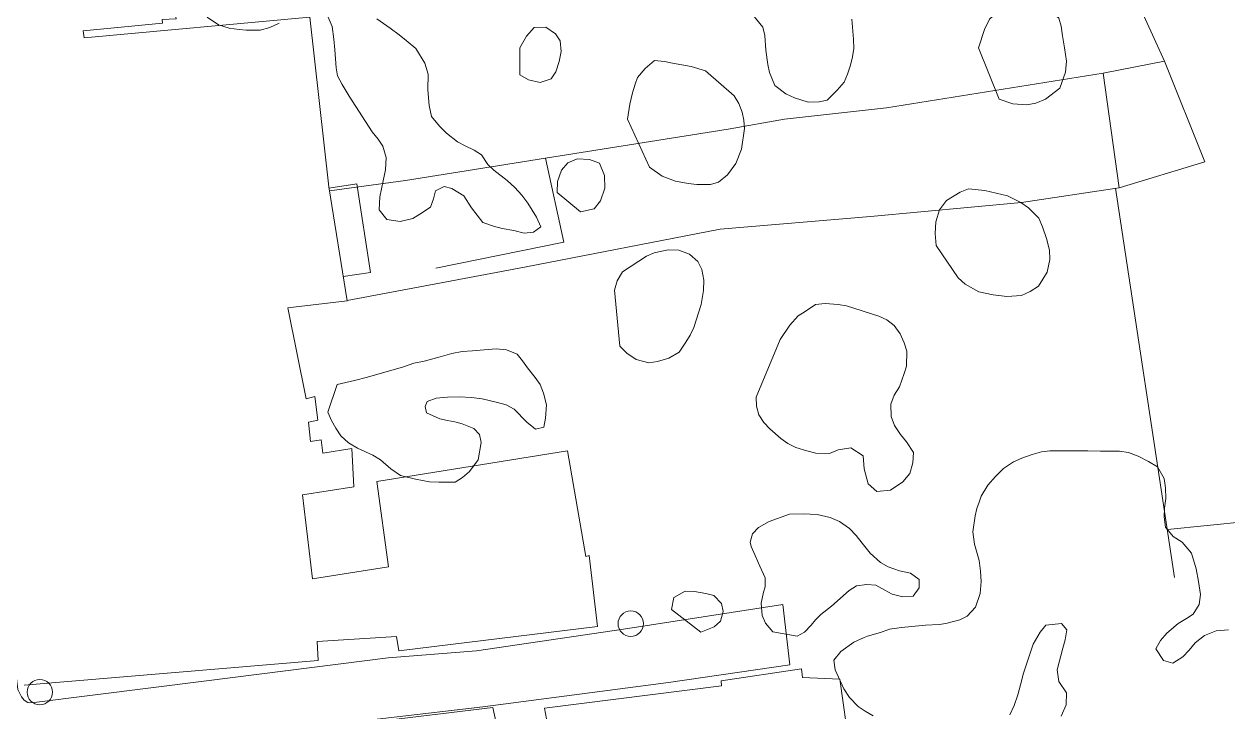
# Model space of a CAD drawing. Header units: metres. Extents: x 4652992 to 4879070, y 2074171 to 2309877.
# Drawn here: x 4654359.8 to 4654432.9, y 2308176.5 to 2308218.2 of the extents above; entities that cross this region are included whole.
import ezdxf

# ---------------------------------------------------------------- set-up
doc = ezdxf.new("R2010")
doc.units = ezdxf.units.M
doc.header["$MEASUREMENT"] = 0
doc.linetypes.add('DGN Style 3', pattern=[92.779933, 66.271381, -26.508552])
for name, color, linetype, lineweight in [('Level 18', 5, 'Continuous', 0), ('Level 20', 30, 'DGN Style 3', 0), ('Level 30', 5, 'Continuous', 0), ('Level 35', 4, 'Continuous', 0), ('Level 36', 1, 'Continuous', 0), ('Level 37', 3, 'Continuous', 0), ('Level 40', 1, 'Continuous', 0), ('Level 61', 4, 'Continuous', 0)]:
    doc.layers.add(name, color=color, linetype=linetype, lineweight=lineweight)

# ---------------------------------------------------------------- blocks, each defined once
blk = doc.blocks.new('POSTE_1')
at = {"layer": 'Level 61'}
blk.add_circle((-4.7e-05, -1.9e-05, -2.4e-05), 0.770001, dxfattribs=at)

msp = doc.modelspace()

# ---------------------------------------------------------------- linework, layer by layer
at = {"layer": 'Level 18', "color": 30, "extrusion": (0.1345316865798243, 0.0343146022659149, 0.9903149667541736), "elevation": 706708.651805, "flags": 128}
msp.add_lwpolyline([(1086216.925142, -5031084.750342), (1086216.15069, -5031092.21364), (1086219.816336, -5031092.717821)], dxfattribs=at)
at = {"layer": 'Level 18', "color": 30, "extrusion": (-0.0787060201501853, 0.961788436240606, 0.2622372328750603), "elevation": 1854004.858352, "flags": 128}
msp.add_lwpolyline([(-4827130.392476, -502415.712933), (-4827136.835392, -502416.512438), (-4827148.185177, -502418.625926)], dxfattribs=at)
at = {"layer": 'Level 18', "color": 30}
for points in [[(4654381.915875, 2308179.76025, 1356.054555), (4654370.88855, 2308178.379854, 1357.59902), (4654360.433151, 2308177.064136, 1358.463996), (4654360.14271, 2308177.038958, 1358.433996), (4654360.057734, 2308177.06363, 1358.423996), (4654359.823579, 2308177.201829, 1358.423996), (4654359.667851, 2308177.392624, 1358.403996), (4654359.439344, 2308177.848687, 1358.373996), (4654358.251696, 2308187.573757, 1357.343996), (4654356.44655, 2308203.594307, 1355.264882)], [(4654405.857774, 2308183.013902, 1352.296691), (4654396.188856, 2308181.50567, 1353.904432), (4654387.280796, 2308180.184086, 1355.258301), (4654381.915875, 2308179.76025, 1356.054555)]]:
    msp.add_polyline3d(points, dxfattribs=at)
at = {"layer": 'Level 20', "linetype": 'Continuous'}
msp.add_polyline3d([(4654429.204076, 2308187.550342, 1341.257201), (4654434.00816, 2308188.033259, 1340.397201), (4654436.210094, 2308188.347408, 1339.857201), (4654437.465494, 2308189.059405, 1339.777201), (4654438.138479, 2308190.763908, 1339.617201), (4654438.890676, 2308191.50566, 1339.717201), (4654444.850325, 2308193.362491, 1341.077201), (4654448.051144, 2308194.763137, 1341.197201), (4654449.09586, 2308195.153321, 1341.237201), (4654450.266899, 2308195.486365, 1341.397201), (4654453.281088, 2308195.35467, 1341.677201), (4654454.476712, 2308194.965361, 1341.857201), (4654455.829733, 2308193.82571, 1341.917201), (4654457.237477, 2308191.682694, 1342.697201), (4654458.97549, 2308186.998122, 1344.437201), (4654460.062793, 2308186.677419, 1344.697201), (4654461.363399, 2308186.967898, 1344.857201), (4654462.711834, 2308187.126225, 1345.777201), (4654462.980703, 2308187.08482, 1345.897201), (4654463.132141, 2308186.793502, 1345.977201), (4654463.167802, 2308184.802322, 1346.377201), (4654464.698906, 2308180.298687, 1347.597201), (4654465.047519, 2308179.782707, 1348.217201), (4654465.20083, 2308178.66701, 1348.657201)], dxfattribs=at)
at = {"layer": 'Level 30', "color": 1}
for points in [[(4654369.742131, 2308233.340081, 1352.386685), (4654366.260161, 2308232.706414, 1352.702902), (4654366.637623, 2308231.167612, 1352.562902), (4654369.701395, 2308231.539171, 1351.772902), (4654370.602468, 2308227.914413, 1351.752902), (4654365.211475, 2308227.494875, 1354.252902), (4654365.344699, 2308226.95793, 1354.262902), (4654363.706914, 2308227.086323, 1356.062902), (4654364.23143, 2308224.655956, 1356.102902), (4654362.579087, 2308224.577894, 1356.732902), (4654362.998411, 2308221.593515, 1356.802902), (4654367.62049, 2308222.272494, 1356.312902), (4654367.953667, 2308219.867513, 1356.282902), (4654368.725276, 2308219.899343, 1355.992902), (4654369.047477, 2308218.559272, 1355.922902), (4654368.207603, 2308218.526872, 1356.232902), (4654368.226135, 2308218.298472, 1356.222902), (4654363.400894, 2308217.834449, 1357.712902), (4654363.464339, 2308217.394534, 1357.732902), (4654377.157042, 2308218.667381, 1356.732902), (4654378.310038, 2308208.3595, 1357.472902), (4654379.428631, 2308201.448702, 1357.802902)], [(4654359.821915, 2308178.098871, 1361.402902), (4654377.661512, 2308179.604845, 1363.472902), (4654377.611854, 2308180.754103, 1363.372902), (4654382.428161, 2308181.068361, 1358.152902), (4654382.556136, 2308180.191954, 1358.212902), (4654394.624006, 2308181.659501, 1358.052902), (4654394.106247, 2308185.978981, 1358.592902), (4654393.912579, 2308185.911627, 1358.582902), (4654392.798164, 2308192.333507, 1358.252902), (4654381.232096, 2308190.461166, 1358.232902), (4654381.934191, 2308185.284317, 1358.582902), (4654377.328484, 2308184.570705, 1363.812902), (4654376.720937, 2308189.66017, 1363.322902), (4654379.841479, 2308190.14862, 1358.942902), (4654379.701956, 2308192.470418, 1358.092902), (4654377.949641, 2308192.185095, 1358.732902), (4654377.845719, 2308192.9959, 1358.762902), (4654377.197732, 2308192.906054, 1358.942902), (4654377.076086, 2308194.0698, 1358.782902), (4654377.658056, 2308194.203313, 1358.482902), (4654377.456088, 2308195.633862, 1358.462902), (4654376.946107, 2308195.485861, 1358.792902), (4654375.83553, 2308201.010748, 1358.732902), (4654379.428631, 2308201.448702, 1357.802902)], [(4654391.512756, 2308176.063191, 1359.931197), (4654391.39561, 2308176.701344, 1357.321197), (4654402.14932, 2308178.073396, 1357.231197), (4654402.115332, 2308178.369048, 1357.241197), (4654406.984255, 2308179.093489, 1357.191197), (4654407.044388, 2308178.570411, 1357.291197), (4654409.317767, 2308178.479628, 1353.941197), (4654409.902349, 2308174.29657, 1353.661197)], [(4654362.037919, 2308173.568576, 1362.331197), (4654388.259823, 2308176.756853, 1360.841197), (4654388.498527, 2308175.642619, 1360.971197)]]:
    msp.add_polyline3d(points, dxfattribs=at)
at = {"layer": 'Level 35'}
for points in [[(4654378.349066, 2308208.118382, 1351.747492), (4654382.965337, 2308208.745959, 1350.907492), (4654391.458795, 2308210.096179, 1348.477492), (4654392.569715, 2308204.991688, 1348.457492), (4654384.806759, 2308203.427806, 1351.677492)], [(4654378.322473, 2308208.282677, 1354.922902), (4654380.01367, 2308208.539621, 1354.892902), (4654380.837545, 2308203.165141, 1355.062902), (4654379.190879, 2308202.917562, 1354.962902)]]:
    msp.add_polyline3d(points, dxfattribs=at)
at = {"layer": 'Level 36'}
msp.add_polyline3d([(4654379.426255, 2308201.463381, 1354.557492), (4654390.194051, 2308203.484673, 1350.697492), (4654402.066792, 2308205.781378, 1345.917492), (4654411.185922, 2308206.565648, 1342.957492), (4654420.349644, 2308207.415257, 1341.017492), (4654426.267421, 2308208.305962, 1340.497492), (4654425.305665, 2308215.249459, 1340.177492), (4654412.146917, 2308213.16388, 1341.697492), (4654405.96788, 2308212.462732, 1343.777492), (4654402.552149, 2308211.867001, 1344.937492), (4654391.458795, 2308210.096179, 1348.477492)], dxfattribs=at)
at = {"layer": 'Level 37'}
msp.add_line((4654426.043129, 2308208.272203, 1340.517201), (4654429.625573, 2308184.647711, 1342.377201), dxfattribs=at)
for points in [[(4654429.012119, 2308215.986763, 1339.597492), (4654424.202213, 2308226.570348, 1339.617492), (4654422.746832, 2308228.611705, 1339.577492), (4654413.623561, 2308232.132208, 1339.157492), (4654412.128021, 2308233.369124, 1339.097492), (4654401.558292, 2308242.131744, 1338.917492)], [(4654426.267421, 2308208.305962, 1340.497492), (4654431.472816, 2308209.869363, 1340.057492), (4654429.012119, 2308215.986763, 1339.597492), (4654425.305665, 2308215.249459, 1340.177492)]]:
    msp.add_polyline3d(points, dxfattribs=at)
at = {"layer": 'Level 40', "color": 3}
for points in [[(4654417.732182, 2308216.805194, 1342.330038), (4654418.100308, 2308217.913417, 1342.030038), (4654418.391855, 2308218.536087, 1341.930038), (4654418.775827, 2308218.880821, 1341.910038), (4654419.421228, 2308219.155238, 1341.890038), (4654420.148421, 2308219.382007, 1341.830038), (4654420.805813, 2308219.501867, 1341.830038), (4654421.689807, 2308219.254693, 1341.830038), (4654422.206743, 2308218.948075, 1341.830038), (4654422.604705, 2308218.590524, 1341.830038), (4654422.743593, 2308218.105155, 1341.850038), (4654422.830595, 2308217.524305, 1341.910038), (4654422.947501, 2308216.800323, 1342.030038), (4654423.074542, 2308215.982986, 1342.030038), (4654423.018232, 2308215.310725, 1342.030038), (4654422.66752, 2308214.35086, 1342.070038), (4654421.79666, 2308213.683088, 1342.090038), (4654421.219702, 2308213.43985, 1342.090038), (4654420.674861, 2308213.341871, 1342.090038), (4654419.811136, 2308213.402336, 1342.090038), (4654418.980884, 2308213.683789, 1342.090038), (4654417.732182, 2308216.805194, 1342.330038)], [(4654410.041073, 2308218.533474, 1343.770038), (4654410.157519, 2308217.315122, 1344.030038), (4654410.172538, 2308216.752851, 1344.130038), (4654410.080274, 2308216.258582, 1344.270038), (4654409.967136, 2308215.738501, 1344.450038), (4654409.789357, 2308215.201858, 1344.610038), (4654409.591828, 2308214.71472, 1344.730038), (4654409.151449, 2308214.233564, 1344.850038), (4654408.755962, 2308213.818476, 1345.010038), (4654408.545201, 2308213.621238, 1345.590038), (4654408.06668, 2308213.525909, 1345.730038), (4654407.404789, 2308213.499548, 1345.830038), (4654406.559761, 2308213.753656, 1345.890038), (4654406.048258, 2308213.997733, 1345.870038), (4654405.382794, 2308214.516113, 1345.870038), (4654405.04907, 2308215.296833, 1345.790038), (4654404.942251, 2308215.787836, 1345.730038), (4654404.826466, 2308216.658502, 1345.690038), (4654404.775323, 2308217.545731, 1345.630038), (4654404.657057, 2308218.054264, 1345.570038), (4654403.929434, 2308218.918215, 1345.470038)], [(4654375.302957, 2308218.288021, 1353.310038), (4654374.728368, 2308218.031663, 1353.570038), (4654374.143457, 2308217.86815, 1353.870038), (4654373.3065, 2308217.878781, 1354.190038), (4654372.870852, 2308217.91039, 1354.470038), (4654372.263281, 2308217.993437, 1354.690038), (4654371.619354, 2308218.189941, 1354.690038), (4654370.929873, 2308218.668064, 1354.650038)], [(4654379.545501, 2308213.870775, 1352.950038), (4654379.134565, 2308214.577145, 1352.770038), (4654378.849537, 2308215.090694, 1352.690038), (4654378.757306, 2308215.578615, 1352.610038), (4654378.674074, 2308216.669063, 1352.330038), (4654378.616413, 2308217.315898, 1352.270038), (4654378.51095, 2308218.093718, 1352.170038), (4654378.267671, 2308218.658888, 1352.070038)], [(4654381.21935, 2308218.548966, 1351.470038), (4654382.027559, 2308217.985313, 1351.410038), (4654382.583722, 2308217.595803, 1351.290038), (4654383.008585, 2308217.234037, 1351.270038), (4654383.589658, 2308216.748599, 1351.190038), (4654384.144233, 2308215.86077, 1351.170038), (4654384.336336, 2308215.200639, 1351.170038), (4654384.31341, 2308214.253507, 1351.110038), (4654384.395749, 2308213.299244, 1351.050038), (4654384.540943, 2308212.633914, 1351.050038), (4654385.02393, 2308212.048316, 1350.970038), (4654385.450811, 2308211.62568, 1350.890038), (4654386.12772, 2308211.08977, 1350.810038), (4654386.580868, 2308210.858024, 1350.710038), (4654387.132995, 2308210.590253, 1350.650038), (4654387.573572, 2308210.30072, 1350.570038), (4654387.965883, 2308209.719171, 1350.590038), (4654388.33239, 2308209.369735, 1350.530038), (4654389.128029, 2308208.748295, 1350.510038), (4654389.598676, 2308208.316412, 1350.510038), (4654390.016129, 2308207.850436, 1350.470038), (4654390.398119, 2308207.361732, 1350.470038), (4654390.918355, 2308206.526492, 1350.430038), (4654391.169938, 2308205.929346, 1350.430038), (4654390.73181, 2308205.598822, 1350.610038), (4654390.157452, 2308205.553965, 1350.670038), (4654389.533274, 2308205.700964, 1350.730038), (4654388.829866, 2308205.834483, 1350.850038), (4654388.310953, 2308205.97435, 1350.890038), (4654387.658722, 2308206.20283, 1350.930038), (4654386.966562, 2308207.089509, 1350.930038), (4654386.497271, 2308207.80821, 1351.010038), (4654385.769184, 2308208.249158, 1351.130038), (4654385.308627, 2308208.376695, 1351.510038), (4654384.792393, 2308208.108006, 1351.850038), (4654384.659505, 2308207.637431, 1352.050038), (4654384.484869, 2308207.115234, 1352.150038), (4654383.843389, 2308206.691682, 1352.510038), (4654383.420974, 2308206.433391, 1352.650038), (4654382.633837, 2308206.252165, 1352.790038), (4654381.836611, 2308206.375286, 1352.810038), (4654381.371355, 2308206.972248, 1352.830038), (4654381.418066, 2308207.748136, 1352.710038), (4654381.61404, 2308208.719146, 1352.590038), (4654381.758606, 2308209.383693, 1352.550038), (4654381.784443, 2308210.133771, 1352.570038), (4654381.601768, 2308210.837242, 1352.590038), (4654381.312472, 2308211.261027, 1352.570038), (4654380.935643, 2308211.703309, 1352.530038), (4654379.545501, 2308213.870775, 1352.950038)], [(4654389.906813, 2308216.793771, 1347.530038), (4654390.306921, 2308217.506037, 1347.410038), (4654390.770941, 2308218.024476, 1347.350038), (4654391.477894, 2308218.055856, 1347.270038), (4654392.072393, 2308217.645009, 1347.270038), (4654392.345663, 2308217.226706, 1347.250038), (4654392.413477, 2308216.566132, 1347.250038), (4654392.283983, 2308215.977197, 1347.290038), (4654392.098222, 2308215.34, 1347.350038), (4654391.808074, 2308214.920189, 1347.430038), (4654391.135944, 2308214.701112, 1347.570038), (4654390.423257, 2308214.851299, 1347.570038), (4654389.91162, 2308215.154505, 1347.570038), (4654389.906813, 2308216.793771, 1347.530038)], [(4654396.443724, 2308212.470381, 1349.250038), (4654396.584524, 2308213.38759, 1348.950038), (4654396.747512, 2308214.059645, 1348.670038), (4654396.893462, 2308214.584993, 1348.370038), (4654397.046392, 2308215.003661, 1348.090038), (4654397.516728, 2308215.550829, 1347.910038), (4654398.079402, 2308216.033449, 1347.910038), (4654398.673821, 2308215.968305, 1347.770038), (4654399.168338, 2308215.864094, 1347.730038), (4654400.297749, 2308215.671179, 1347.670038), (4654401.16602, 2308215.398027, 1347.530038), (4654402.904052, 2308213.889499, 1347.510038), (4654403.196936, 2308213.421973, 1347.510038), (4654403.401305, 2308212.897951, 1347.530038), (4654403.489317, 2308212.398449, 1347.610038), (4654403.530537, 2308211.893778, 1347.810038), (4654403.349342, 2308210.654425, 1348.250038), (4654403.004918, 2308209.780126, 1348.630038), (4654402.502997, 2308209.089316, 1349.010038), (4654401.949799, 2308208.649789, 1349.250038), (4654401.474312, 2308208.494482, 1349.370038), (4654400.639616, 2308208.505051, 1349.430038), (4654400.117921, 2308208.55487, 1349.430038), (4654399.343897, 2308208.702953, 1349.430038), (4654398.543279, 2308209.006938, 1349.410038), (4654397.778651, 2308209.543816, 1349.330038), (4654396.443724, 2308212.470381, 1349.250038)], [(4654392.163158, 2308208.021813, 1350.770038), (4654392.188928, 2308208.692725, 1350.790038), (4654392.427798, 2308209.36382, 1350.710038), (4654392.817848, 2308209.822698, 1350.650038), (4654393.373621, 2308210.066294, 1350.570038), (4654394.137506, 2308210.010528, 1350.550038), (4654394.72943, 2308209.795611, 1350.530038), (4654395.038186, 2308209.054203, 1350.530038), (4654395.051644, 2308208.284845, 1350.530038), (4654394.790665, 2308207.5132, 1350.530038), (4654394.423388, 2308207.019464, 1350.530038), (4654393.594425, 2308206.848467, 1350.530038), (4654392.163158, 2308208.021813, 1350.770038)], [(4654415.156093, 2308204.805842, 1344.570038), (4654415.097996, 2308205.517426, 1344.450038), (4654415.134536, 2308206.239465, 1344.350038), (4654415.357138, 2308206.967887, 1344.210038), (4654415.789285, 2308207.53051, 1344.070038), (4654416.624817, 2308208.038497, 1343.970038), (4654417.130119, 2308208.236029, 1343.930038), (4654418.10825, 2308208.136242, 1343.890038), (4654419.483843, 2308207.815836, 1343.850038), (4654420.299893, 2308207.400551, 1343.830038), (4654420.769511, 2308207.088705, 1343.830038), (4654421.38394, 2308206.457475, 1343.810038), (4654421.622532, 2308205.935884, 1343.790038), (4654421.866691, 2308205.230683, 1343.830038), (4654422.030916, 2308204.511929, 1343.870038), (4654422.059108, 2308203.943476, 1343.870038), (4654421.892103, 2308203.18813, 1343.910038), (4654421.363108, 2308202.326663, 1344.010038), (4654420.87622, 2308202.003625, 1344.110038), (4654420.331878, 2308201.768714, 1344.190038), (4654419.453951, 2308201.695347, 1344.230038), (4654418.629267, 2308201.793191, 1344.250038), (4654417.75034, 2308201.993687, 1344.250038), (4654416.929223, 2308202.45565, 1344.210038), (4654416.505068, 2308202.833926, 1344.170038), (4654415.156093, 2308204.805842, 1344.570038)], [(4654395.649116, 2308202.093995, 1351.887311), (4654395.815003, 2308202.659703, 1351.847311), (4654396.141531, 2308203.19323, 1351.827311), (4654397.592576, 2308204.146493, 1351.807311), (4654398.060953, 2308204.344455, 1351.807311), (4654398.910073, 2308204.542928, 1351.827311), (4654399.54534, 2308204.523167, 1351.827311), (4654400.206673, 2308204.267822, 1351.787311), (4654400.707354, 2308203.829656, 1351.787311), (4654400.955595, 2308203.349918, 1351.787311), (4654401.075522, 2308202.696237, 1351.787311), (4654401.049412, 2308202.071813, 1351.787311), (4654400.900201, 2308201.22633, 1351.787311), (4654400.465143, 2308199.823814, 1351.787311), (4654400.230415, 2308199.364041, 1351.787311), (4654399.969609, 2308198.92485, 1351.787311), (4654399.569016, 2308198.329374, 1351.787311), (4654398.943118, 2308197.963322, 1351.807311), (4654398.257769, 2308197.747398, 1351.807311), (4654397.738285, 2308197.667177, 1351.807311), (4654396.962205, 2308197.884079, 1351.807311), (4654396.387459, 2308198.260295, 1351.807311), (4654395.97753, 2308198.695638, 1351.807311), (4654395.649116, 2308202.093995, 1351.887311)], [(4654405.708143, 2308199.095385, 1350.430038), (4654406.277053, 2308199.952436, 1350.310038), (4654406.79734, 2308200.519138, 1350.150038), (4654407.207668, 2308200.793384, 1350.010038), (4654407.848134, 2308201.214521, 1349.850038), (4654408.424186, 2308201.273486, 1349.750038), (4654409.220318, 2308201.225954, 1349.650038), (4654409.717993, 2308201.136107, 1349.610038), (4654411.680934, 2308200.512034, 1349.530038), (4654412.16157, 2308200.275479, 1349.510038), (4654412.605553, 2308199.94144, 1349.490038), (4654412.979388, 2308199.426795, 1349.490038), (4654413.212846, 2308198.896643, 1349.490038), (4654413.391285, 2308198.393115, 1349.510038), (4654413.37, 2308197.46575, 1349.730038), (4654413.228457, 2308197.029653, 1349.930038), (4654412.943458, 2308196.217981, 1350.050038), (4654412.619815, 2308195.715049, 1350.010038), (4654412.409371, 2308195.173233, 1349.890038), (4654412.425987, 2308194.418239, 1349.650038), (4654412.641742, 2308193.876788, 1349.610038), (4654413.00926, 2308193.333414, 1349.610038), (4654413.36664, 2308192.882357, 1349.590038), (4654413.784772, 2308192.223109, 1349.570038), (4654413.757091, 2308191.612718, 1349.570038), (4654413.568172, 2308190.961157, 1349.570038), (4654413.150944, 2308190.447887, 1349.610038), (4654412.386557, 2308189.947655, 1349.650038), (4654411.561999, 2308189.865909, 1349.650038), (4654411.041471, 2308190.336318, 1349.670038), (4654410.799704, 2308191.243967, 1349.750038), (4654410.728068, 2308192.025585, 1349.790038), (4654409.983053, 2308192.513241, 1349.970038), (4654409.210358, 2308192.390506, 1350.170038), (4654408.68999, 2308192.169508, 1350.270038), (4654407.858452, 2308192.194442, 1350.450038), (4654407.326618, 2308192.336576, 1350.510038), (4654406.655654, 2308192.53809, 1350.510038), (4654406.160473, 2308192.777709, 1350.530038), (4654405.742421, 2308193.091254, 1350.550038), (4654405.063149, 2308193.670264, 1350.550038), (4654404.704522, 2308194.046436, 1350.530038), (4654404.411638, 2308194.513962, 1350.510038), (4654404.254062, 2308195.043153, 1350.510038), (4654404.236862, 2308195.587852, 1350.510038), (4654405.708143, 2308199.095385, 1350.430038)], [(4654378.813096, 2308196.365373, 1355.467311), (4654379.872334, 2308196.595904, 1355.207311), (4654380.655481, 2308196.805501, 1355.147311), (4654382.853902, 2308197.434089, 1355.107311), (4654383.474573, 2308197.661089, 1355.007311), (4654384.102963, 2308197.779425, 1354.847311), (4654385.063779, 2308198.045069, 1354.567311), (4654385.782871, 2308198.236957, 1354.427311), (4654386.396767, 2308198.358211, 1354.407311), (4654387.038953, 2308198.397263, 1354.167311), (4654387.748232, 2308198.468715, 1353.967311), (4654388.468967, 2308198.522559, 1353.907311), (4654389.104378, 2308198.455865, 1353.887311), (4654389.732316, 2308198.207059, 1353.887311), (4654390.068272, 2308197.787502, 1353.907311), (4654390.360745, 2308197.376699, 1353.927311), (4654390.840248, 2308196.775234, 1353.927311), (4654391.132721, 2308196.364431, 1353.887311), (4654391.33987, 2308195.833089, 1353.887311), (4654391.525051, 2308195.122552, 1353.907311), (4654391.46547, 2308194.323569, 1353.987311), (4654391.36754, 2308193.777129, 1354.047311), (4654390.858143, 2308193.650142, 1354.067311), (4654390.324645, 2308194.063556, 1354.127311), (4654389.568107, 2308194.858497, 1354.187311), (4654389.06524, 2308195.128033, 1354.247311), (4654388.552559, 2308195.277133, 1354.347311), (4654387.613465, 2308195.481461, 1354.607311), (4654386.981093, 2308195.562845, 1354.747311), (4654386.220612, 2308195.608809, 1354.847311), (4654385.520448, 2308195.581427, 1354.987311), (4654384.83174, 2308195.536437, 1355.087311), (4654384.289618, 2308195.324229, 1355.407311), (4654384.167832, 2308195.027413, 1356.027311), (4654384.239851, 2308194.645683, 1356.347311), (4654385.041023, 2308194.285499, 1356.527311), (4654385.516298, 2308194.174531, 1356.747311), (4654385.968661, 2308194.098778, 1356.947311), (4654386.397414, 2308193.981873, 1357.187311), (4654387.120735, 2308193.683264, 1357.627311), (4654387.454351, 2308193.325385, 1358.387311), (4654387.548584, 2308192.832073, 1358.767311), (4654387.379371, 2308191.795034, 1358.767311), (4654386.852933, 2308191.074722, 1358.807311), (4654386.431446, 2308190.71582, 1358.967311), (4654385.981669, 2308190.43912, 1359.027311), (4654384.996998, 2308190.423101, 1358.967311), (4654384.427981, 2308190.445827, 1358.867311), (4654383.569776, 2308190.603271, 1358.647311), (4654382.665748, 2308190.831144, 1358.247311), (4654382.071234, 2308191.241538, 1357.787311), (4654381.457545, 2308191.778204, 1357.167311), (4654380.975249, 2308192.074202, 1356.887311), (4654380.052744, 2308192.504713, 1356.867311), (4654379.512471, 2308192.812381, 1356.647311), (4654379.043027, 2308193.243505, 1356.287311), (4654378.730681, 2308193.704213, 1356.167311), (4654378.479351, 2308194.167941, 1356.047311), (4654378.251631, 2308194.67282, 1355.947311), (4654378.813096, 2308196.365373, 1355.467311)], [(4654411.347344, 2308176.242961, 1354.408935), (4654410.84859, 2308176.534208, 1354.408935), (4654410.430765, 2308176.809639, 1354.408935), (4654409.903503, 2308177.3556, 1354.448935), (4654409.570899, 2308177.891203, 1354.448935), (4654409.036894, 2308179.047501, 1354.448935), (4654408.964551, 2308179.615291, 1354.448935), (4654409.389429, 2308180.141279, 1354.448935), (4654410.161321, 2308180.710183, 1354.448935), (4654410.788215, 2308181.002914, 1353.848935), (4654411.000347, 2308181.07219, 1353.208935), (4654411.783273, 2308181.306746, 1352.688935), (4654412.332916, 2308181.503842, 1352.528935), (4654413.059744, 2308181.610948, 1352.288935), (4654414.522902, 2308181.740254, 1351.648935), (4654415.351811, 2308181.799728, 1351.248935), (4654415.758601, 2308181.858646, 1350.888935), (4654416.59548, 2308182.082658, 1350.248935), (4654417.037218, 2308182.300842, 1349.848935), (4654417.54885, 2308182.837559, 1349.408935), (4654417.84314, 2308183.665893, 1349.408935), (4654417.892496, 2308184.40368, 1349.408935), (4654417.858778, 2308185.019287, 1349.288935), (4654417.776932, 2308185.671983, 1349.168935), (4654417.489392, 2308186.669385, 1348.928935), (4654417.398043, 2308187.406986, 1348.768935), (4654417.526797, 2308188.3784, 1348.248935), (4654417.625813, 2308188.829655, 1348.048935), (4654417.767134, 2308189.217278, 1347.648935), (4654417.90263, 2308189.578357, 1347.088935), (4654418.302678, 2308190.24761, 1347.008935), (4654418.754533, 2308190.768326, 1347.008935), (4654419.254516, 2308191.251954, 1347.008935), (4654419.850755, 2308191.661406, 1346.808935), (4654420.352269, 2308191.895591, 1346.648935), (4654420.988665, 2308192.103417, 1346.488935), (4654421.55946, 2308192.268697, 1346.408935), (4654422.053004, 2308192.338344, 1346.128935), (4654422.810486, 2308192.328728, 1345.968935), (4654424.358252, 2308192.33077, 1345.808935), (4654425.14271, 2308192.315882, 1345.648935), (4654425.73251, 2308192.311353, 1345.568935), (4654426.295334, 2308192.312095, 1345.408935), (4654426.840684, 2308192.233204, 1344.968935), (4654427.410864, 2308192.011048, 1344.568935), (4654428.0445, 2308191.693443, 1344.368935), (4654428.591382, 2308191.365109, 1344.368935), (4654428.996944, 2308190.649152, 1344.368935), (4654429.069287, 2308190.081361, 1344.168935), (4654429.097181, 2308189.439209, 1344.088935), (4654429.022994, 2308188.844688, 1344.048935), (4654428.993258, 2308188.324529, 1344.048935), (4654429.080928, 2308187.698377, 1343.968935), (4654429.548414, 2308187.136415, 1343.848935), (4654430.089471, 2308186.781537, 1343.728935), (4654430.647388, 2308186.118854, 1343.608935), (4654430.946577, 2308185.174541, 1343.608935), (4654431.086054, 2308184.399852, 1343.648935), (4654431.19273, 2308183.603891, 1343.768935), (4654431.118543, 2308183.00937, 1343.968935), (4654430.762945, 2308182.414478, 1344.328935), (4654430.342359, 2308182.164478, 1344.528935), (4654429.850347, 2308181.845388, 1344.808935), (4654429.159384, 2308181.260669, 1345.088935), (4654428.778955, 2308180.809042, 1345.128935), (4654428.500607, 2308180.309785, 1345.288935), (4654428.965946, 2308179.609829, 1345.408935), (4654429.520799, 2308179.446033, 1345.368935), (4654430.13819, 2308179.823669, 1345.208935), (4654430.506969, 2308180.222206, 1345.128935), (4654430.887398, 2308180.673832, 1345.008935), (4654431.435509, 2308181.120372, 1344.848935), (4654432.143331, 2308181.397288, 1344.528935), (4654432.891311, 2308181.472577, 1344.288935)], [(4654405.246964, 2308181.343024, 1355.467311), (4654404.812005, 2308181.875526, 1355.367311), (4654404.607575, 2308182.346488, 1355.227311), (4654404.553371, 2308183.094504, 1355.027311), (4654404.679623, 2308183.760297, 1354.607311), (4654404.792298, 2308184.075588, 1354.107311), (4654404.788154, 2308184.629286, 1353.967311), (4654404.466905, 2308185.338655, 1353.907311), (4654404.176947, 2308185.980325, 1353.467311), (4654403.941226, 2308186.518986, 1352.967311), (4654403.877609, 2308186.792807, 1352.427311), (4654404.027845, 2308187.284863, 1352.247311), (4654404.387746, 2308187.688844, 1352.227311), (4654405.039722, 2308188.034314, 1352.287311), (4654406.261253, 2308188.480689, 1352.407311), (4654407.087415, 2308188.499473, 1352.487311), (4654407.947997, 2308188.465289, 1352.487311), (4654408.730337, 2308188.277847, 1352.507311), (4654409.304048, 2308188.040055, 1352.527311), (4654409.913215, 2308187.610872, 1352.567311), (4654410.311671, 2308187.193185, 1352.587311), (4654410.668398, 2308186.722428, 1352.607311), (4654411.163855, 2308186.116377, 1352.327311), (4654411.777189, 2308185.563499, 1351.927311), (4654412.250757, 2308185.284339, 1351.747311), (4654412.929824, 2308185.040799, 1351.787311), (4654413.601594, 2308184.906223, 1351.607311), (4654414.1294, 2308184.524053, 1351.627311), (4654414.128331, 2308184.017472, 1351.707311), (4654413.761122, 2308183.507452, 1351.807311), (4654413.145672, 2308183.477171, 1351.947311), (4654412.494766, 2308183.638283, 1352.127311), (4654412.044145, 2308183.88213, 1352.267311), (4654411.512162, 2308184.172992, 1352.487311), (4654410.959305, 2308184.222317, 1352.707311), (4654410.331334, 2308184.133114, 1352.887311), (4654409.891118, 2308183.852725, 1353.127311), (4654408.820816, 2308182.899973, 1353.847311), (4654408.166746, 2308182.401348, 1354.227311), (4654407.84023, 2308182.082824, 1354.487311), (4654407.586731, 2308181.749671, 1354.807311), (4654407.176759, 2308181.325006, 1354.967311), (4654406.728199, 2308181.077002, 1355.007311), (4654405.246964, 2308181.343024, 1355.467311)], [(4654399.112372, 2308182.710189, 1356.807311), (4654399.248015, 2308183.420173, 1356.507311), (4654399.938588, 2308183.803983, 1356.287311), (4654400.500837, 2308183.798849, 1356.287311), (4654401.190341, 2308183.676078, 1356.287311), (4654401.680607, 2308183.547147, 1356.287311), (4654402.14269, 2308183.070642, 1356.287311), (4654402.250107, 2308182.573042, 1356.287311), (4654402.08109, 2308181.992604, 1356.267311), (4654401.686768, 2308181.64159, 1356.267311), (4654400.888756, 2308181.325376, 1356.267311), (4654399.112372, 2308182.710189, 1356.807311)], [(4654422.738701, 2308176.231449, 1347.408935), (4654423.05782, 2308176.916518, 1347.328935), (4654423.074376, 2308177.633032, 1347.328935), (4654422.609037, 2308178.332988, 1347.328935), (4654422.511864, 2308179.044044, 1347.328935), (4654422.857042, 2308180.360722, 1347.248935), (4654422.994684, 2308180.859794, 1347.248935), (4654423.101672, 2308181.475587, 1347.248935), (4654422.761097, 2308181.846652, 1347.488935), (4654421.812635, 2308181.755177, 1347.848935), (4654421.465007, 2308181.324823, 1348.088935), (4654421.053309, 2308180.602481, 1348.288935), (4654420.468408, 2308178.834363, 1348.648935), (4654420.28417, 2308178.122935, 1348.808935), (4654420.12323, 2308177.517685, 1349.008935), (4654419.896688, 2308176.86989, 1349.288935), (4654419.633667, 2308176.312272, 1349.608935)]]:
    msp.add_polyline3d(points, dxfattribs=at)

# ---------------------------------------------------------------- block references
at = {"layer": 'Level 61'}
for p in [(4654396.63365, 2308181.84145, 1353.74295), (4654360.782, 2308177.68495, 1358.38605)]:
    msp.add_blockref('POSTE_1', p, dxfattribs=at)

doc.saveas('drawing.dxf')
